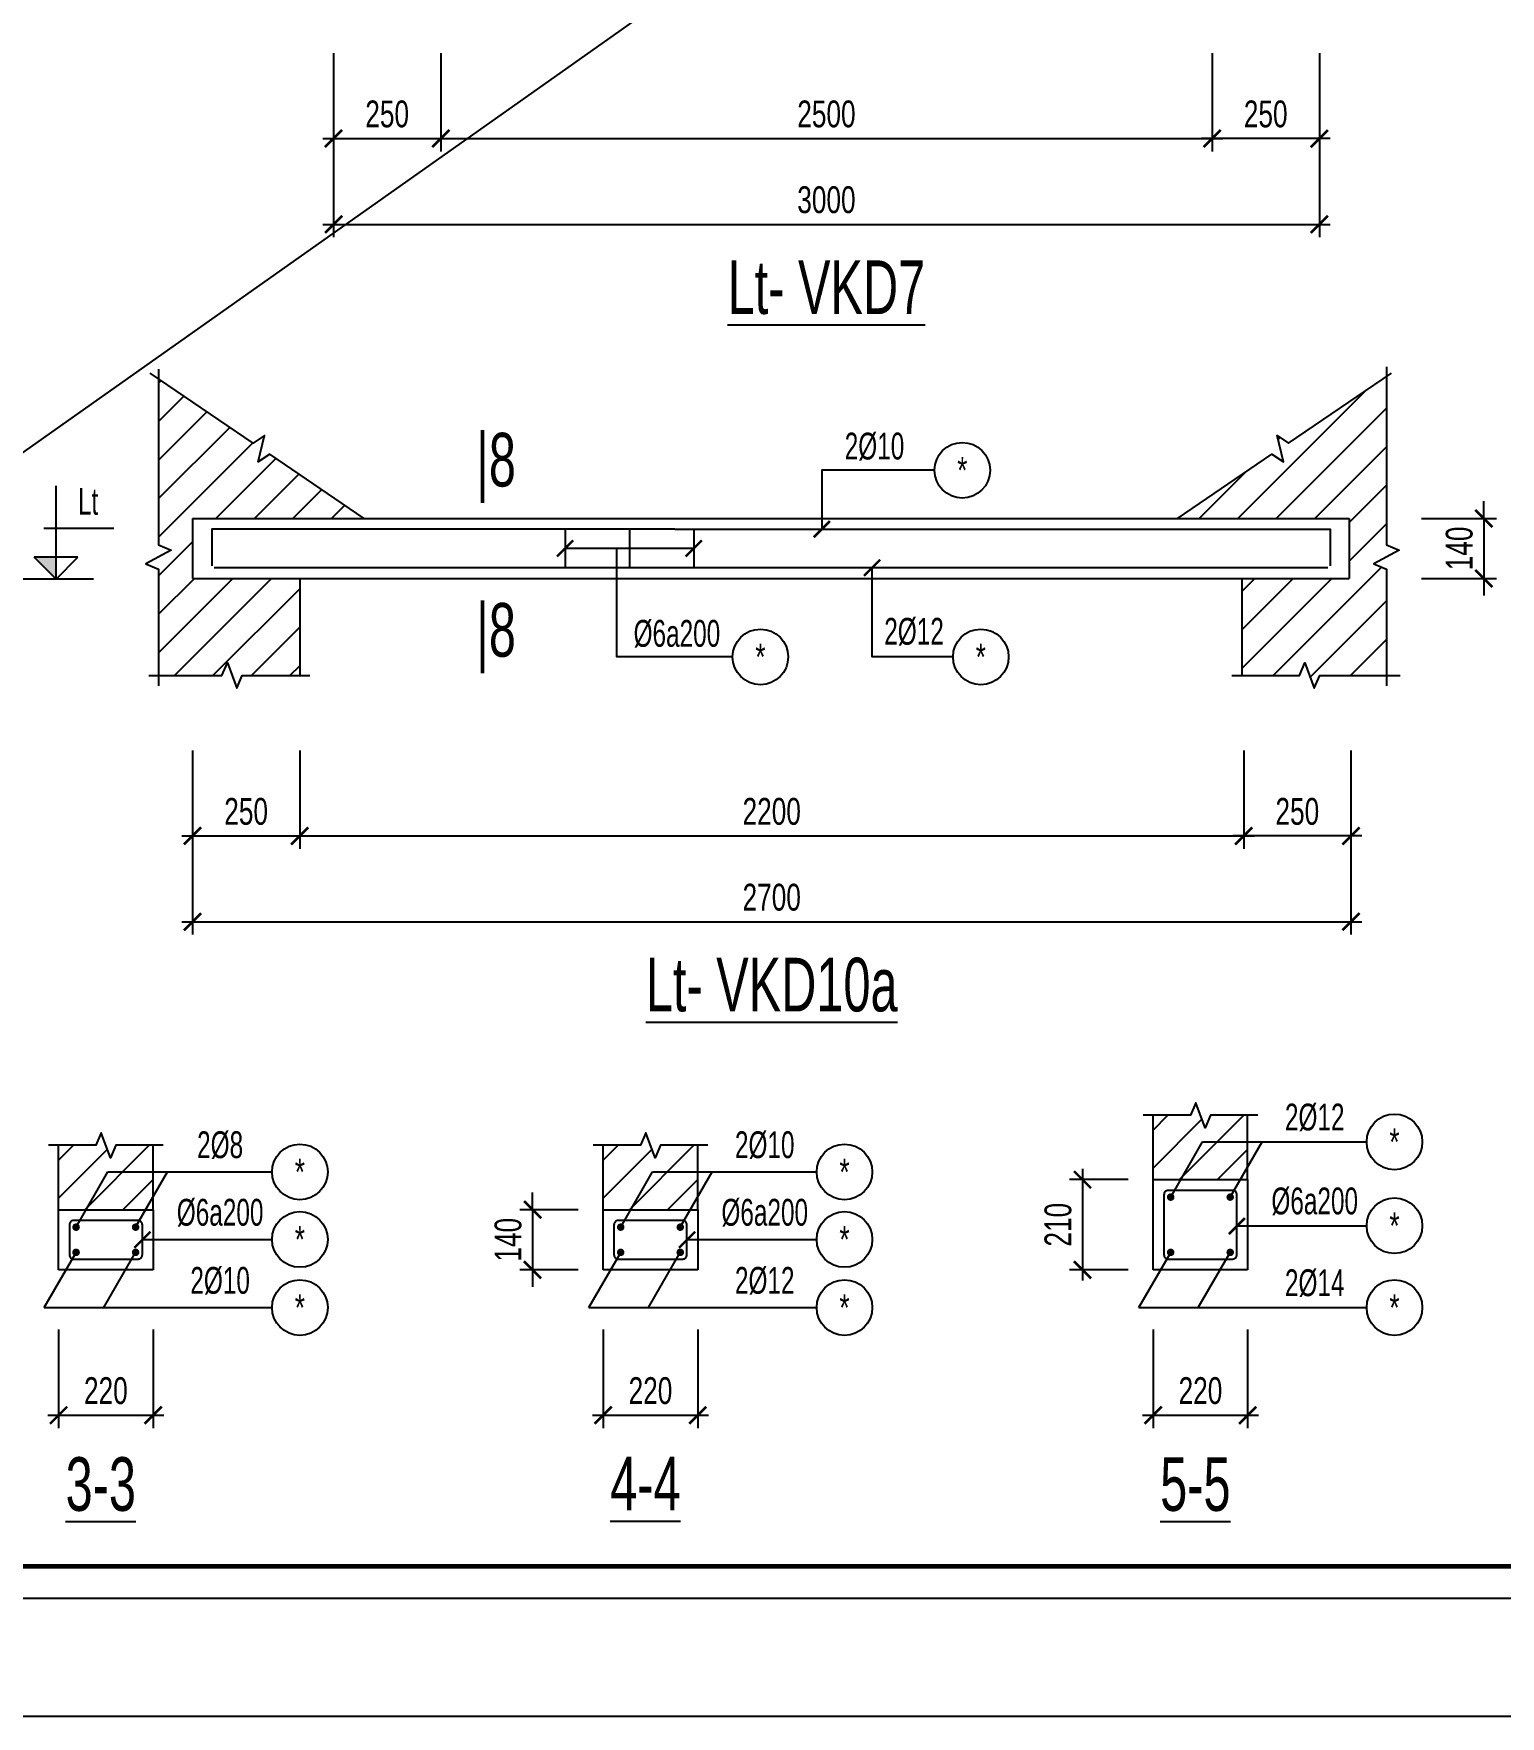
# Model space of a CAD drawing. Header units: millimetres. Extents: x 0 to 42050, y 0 to 14850.
# Drawn here: x 4194 to 7613, y 0 to 3921 of the extents above; entities that cross this region are included whole.
import ezdxf
from ezdxf.enums import TextEntityAlignment as Align

# ---------------------------------------------------------------- set-up
doc = ezdxf.new("R2010")
doc.units = ezdxf.units.MM
doc.header["$LTSCALE"] = 3
doc.header["$PDSIZE"] = -2
doc.layers.get('0').update_dxf_attribs({"color": 8, "lineweight": 5})
doc.layers.get('Defpoints').update_dxf_attribs({"color": 2})
for name, color, linetype in [('CDC-KHUNGTEN', 9, 'Continuous'), ('CDC.02.DIM', 1, 'Continuous'), ('CDC.03.BORDER', 3, 'Continuous'), ('CDC.05.STEEL', 4, 'Continuous'), ('CDC.06.TEXT', 2, 'Continuous'), ('CDC.10.HATCH', 9, 'Continuous'), ('CDC.11.NOTE', 8, 'Continuous'), ('CDC.14.STEELNUM', 9, 'Continuous')]:
    doc.layers.add(name, color=color, linetype=linetype)
doc.layers.add('KCS_Plotter', color=11, linetype='Continuous', plot=False)
doc.styles.add('arial', font='arial.ttf', dxfattribs={"width": 0.7})
doc.styles.add('KCS_SMTEXT', font='arial.ttf', dxfattribs={"width": 0.7})
doc.dimstyles.new('KCS_DIM25', dxfattribs={"dimscale": 25, "dimtxt": 2.5, "dimasz": 1.6, "dimexe": 1.2, "dimexo": 0, "dimgap": 1, "dimtad": 1, "dimdec": 0, "dimzin": 0, "dimdsep": 46, "dimtxsty": 'KCS_SMTEXT', "dimblk": 'ARCHTICK', "dimcen": 0, "dimdle": 1, "dimclrd": 256, "dimclre": 256, "dimclrt": 2, "dimadec": 0, "dimazin": 0, "dimtfac": 1, "dimtdec": 0, "dimtix": 1, "dimtmove": 2, "dimatfit": 3, "dimfxl": 1, "dimtolj": 1, "dimtzin": 0, "dimarcsym": 0})

# ---------------------------------------------------------------- blocks, each defined once
blk = doc.blocks.new('_ArchTick')
at = {"color": 0, "linetype": 'ByBlock', "const_width": 0.15}
blk.add_lwpolyline([(-0.5, -0.5), (0.5, 0.5)], dxfattribs=at)
blk = doc.blocks.new('*D210')
at = {"layer": 'CDC.02.DIM', "lineweight": -2, "transparency": 16777216}
for p, q in [((4893.2, 3875.8), (4893.2, 3646.7)), ((5143.2, 3875.8), (5143.2, 3646.7)), ((4868.2, 3676.7), (5168.2, 3676.7))]:
    blk.add_line(p, q, dxfattribs=at)
at = {"layer": 'Defpoints', "color": 0, "transparency": 16777216}
for p in [(4893.2, 3875.8), (5143.2, 3875.8), (5143.2, 3676.7)]:
    blk.add_point(p, dxfattribs=at)
at = {"layer": 'CDC.02.DIM', "lineweight": -2, "transparency": 16777216, "xscale": 40, "yscale": 40, "zscale": 40, "rotation": 180}
blk.add_blockref('_ArchTick', (4893.2, 3676.7), dxfattribs=at)
at = {"layer": 'CDC.02.DIM', "lineweight": -2, "transparency": 16777216, "xscale": 40, "yscale": 40, "zscale": 40}
blk.add_blockref('_ArchTick', (5143.2, 3676.7), dxfattribs=at)
at = {"layer": 'CDC.02.DIM', "color": 2, "transparency": 16777216, "insert": (5018.2, 3733.6), "char_height": 62.5, "attachment_point": 5, "style": 'KCS_SMTEXT'}
blk.add_mtext('\\A1;250', dxfattribs=at)
blk = doc.blocks.new('*D211')
at = {"layer": 'CDC.02.DIM', "lineweight": -2, "transparency": 16777216}
for p, q in [((6940.8, 3875.8), (6940.8, 3646.7)), ((7190.8, 3875.8), (7190.8, 3646.7)), ((7215.8, 3676.7), (6915.8, 3676.7))]:
    blk.add_line(p, q, dxfattribs=at)
at = {"layer": 'Defpoints', "color": 0, "transparency": 16777216}
for p in [(6940.8, 3875.8), (7190.8, 3875.8), (6940.8, 3676.7)]:
    blk.add_point(p, dxfattribs=at)
at = {"layer": 'CDC.02.DIM', "lineweight": -2, "transparency": 16777216, "xscale": 40, "yscale": 40, "zscale": 40, "rotation": 180}
blk.add_blockref('_ArchTick', (6940.8, 3676.7), dxfattribs=at)
at = {"layer": 'CDC.02.DIM', "lineweight": -2, "transparency": 16777216, "xscale": 40, "yscale": 40, "zscale": 40}
blk.add_blockref('_ArchTick', (7190.8, 3676.7), dxfattribs=at)
at = {"layer": 'CDC.02.DIM', "color": 2, "transparency": 16777216, "insert": (7065.8, 3733.6), "char_height": 62.5, "attachment_point": 5, "style": 'KCS_SMTEXT'}
blk.add_mtext('\\A1;250', dxfattribs=at)
blk = doc.blocks.new('*D213')
at = {"layer": 'CDC.02.DIM', "lineweight": -2, "transparency": 16777216}
for p, q in [((5143.2, 3875.8), (5143.2, 3646.7)), ((6940.8, 3875.8), (6940.8, 3646.7)), ((5118.2, 3676.7), (6965.8, 3676.7))]:
    blk.add_line(p, q, dxfattribs=at)
at = {"layer": 'Defpoints', "color": 0, "transparency": 16777216}
for p in [(5143.2, 3875.8), (6940.8, 3875.8), (6940.8, 3676.7)]:
    blk.add_point(p, dxfattribs=at)
at = {"layer": 'CDC.02.DIM', "lineweight": -2, "transparency": 16777216, "xscale": 40, "yscale": 40, "zscale": 40, "rotation": 180}
blk.add_blockref('_ArchTick', (5143.2, 3676.7), dxfattribs=at)
at = {"layer": 'CDC.02.DIM', "lineweight": -2, "transparency": 16777216, "xscale": 40, "yscale": 40, "zscale": 40}
blk.add_blockref('_ArchTick', (6940.8, 3676.7), dxfattribs=at)
at = {"layer": 'CDC.02.DIM', "color": 2, "transparency": 16777216, "insert": (6042, 3733.6), "char_height": 62.5, "attachment_point": 5, "style": 'KCS_SMTEXT'}
blk.add_mtext('\\A1;2500', dxfattribs=at)
blk = doc.blocks.new('*D214')
at = {"layer": 'CDC.02.DIM', "lineweight": -2, "transparency": 16777216}
for p, q in [((4893.2, 3875.8), (4893.2, 3446.7)), ((7190.8, 3875.8), (7190.8, 3446.7)), ((4868.2, 3476.7), (7215.8, 3476.7))]:
    blk.add_line(p, q, dxfattribs=at)
at = {"layer": 'Defpoints', "color": 0, "transparency": 16777216}
for p in [(4893.2, 3875.8), (7190.8, 3875.8), (7190.8, 3476.7)]:
    blk.add_point(p, dxfattribs=at)
at = {"layer": 'CDC.02.DIM', "lineweight": -2, "transparency": 16777216, "xscale": 40, "yscale": 40, "zscale": 40, "rotation": 180}
blk.add_blockref('_ArchTick', (4893.2, 3476.7), dxfattribs=at)
at = {"layer": 'CDC.02.DIM', "lineweight": -2, "transparency": 16777216, "xscale": 40, "yscale": 40, "zscale": 40}
blk.add_blockref('_ArchTick', (7190.8, 3476.7), dxfattribs=at)
at = {"layer": 'CDC.02.DIM', "color": 2, "transparency": 16777216, "insert": (6042, 3533.7), "char_height": 62.5, "attachment_point": 5, "style": 'KCS_SMTEXT'}
blk.add_mtext('\\A1;3000', dxfattribs=at)
blk = doc.blocks.new('*D263')
at = {"layer": 'CDC.02.DIM', "lineweight": -2, "transparency": 16777216}
for p, q in [((4564.5, 2250.6), (4564.5, 2021.5)), ((4814.5, 2250.6), (4814.5, 2021.5)), ((4539.5, 2051.5), (4839.5, 2051.5))]:
    blk.add_line(p, q, dxfattribs=at)
at = {"layer": 'Defpoints', "color": 0, "transparency": 16777216}
for p in [(4564.5, 2250.6), (4814.5, 2250.6), (4814.5, 2051.5)]:
    blk.add_point(p, dxfattribs=at)
at = {"layer": 'CDC.02.DIM', "lineweight": -2, "transparency": 16777216, "xscale": 40, "yscale": 40, "zscale": 40, "rotation": 180}
blk.add_blockref('_ArchTick', (4564.5, 2051.5), dxfattribs=at)
at = {"layer": 'CDC.02.DIM', "lineweight": -2, "transparency": 16777216, "xscale": 40, "yscale": 40, "zscale": 40}
blk.add_blockref('_ArchTick', (4814.5, 2051.5), dxfattribs=at)
at = {"layer": 'CDC.02.DIM', "color": 2, "transparency": 16777216, "insert": (4689.5, 2108.4), "char_height": 62.5, "attachment_point": 5, "style": 'KCS_SMTEXT'}
blk.add_mtext('\\A1;250', dxfattribs=at)
blk = doc.blocks.new('*D264')
at = {"layer": 'CDC.02.DIM', "lineweight": -2, "transparency": 16777216}
for p, q in [((7014.5, 2250.6), (7014.5, 2021.5)), ((7264.5, 2250.6), (7264.5, 2021.5)), ((7289.5, 2051.5), (6989.5, 2051.5))]:
    blk.add_line(p, q, dxfattribs=at)
at = {"layer": 'Defpoints', "color": 0, "transparency": 16777216}
for p in [(7014.5, 2250.6), (7264.5, 2250.6), (7014.5, 2051.5)]:
    blk.add_point(p, dxfattribs=at)
at = {"layer": 'CDC.02.DIM', "lineweight": -2, "transparency": 16777216, "xscale": 40, "yscale": 40, "zscale": 40, "rotation": 180}
blk.add_blockref('_ArchTick', (7014.5, 2051.5), dxfattribs=at)
at = {"layer": 'CDC.02.DIM', "lineweight": -2, "transparency": 16777216, "xscale": 40, "yscale": 40, "zscale": 40}
blk.add_blockref('_ArchTick', (7264.5, 2051.5), dxfattribs=at)
at = {"layer": 'CDC.02.DIM', "color": 2, "transparency": 16777216, "insert": (7139.5, 2108.4), "char_height": 62.5, "attachment_point": 5, "style": 'KCS_SMTEXT'}
blk.add_mtext('\\A1;250', dxfattribs=at)
blk = doc.blocks.new('*D265')
at = {"layer": 'CDC.02.DIM', "lineweight": -2, "transparency": 16777216}
for p, q in [((7574, 2791.5), (7574, 2831.5)), ((7428.5, 2791.5), (7604, 2791.5)), ((7574, 2791.5), (7574, 2651.5)), ((7428.5, 2651.5), (7604, 2651.5)), ((7574, 2651.5), (7574, 2611.5))]:
    blk.add_line(p, q, dxfattribs=at)
at = {"layer": 'Defpoints', "color": 0, "transparency": 16777216}
for p in [(7428.5, 2791.5), (7428.5, 2651.5), (7574, 2651.5)]:
    blk.add_point(p, dxfattribs=at)
at = {"layer": 'CDC.02.DIM', "lineweight": -2, "transparency": 16777216, "xscale": 40, "yscale": 40, "zscale": 40}
for p, rotation in [((7574, 2791.5), 270), ((7574, 2651.5), 90)]:
    blk.add_blockref('_ArchTick', p, dxfattribs=dict(at, rotation=rotation))
at = {"layer": 'CDC.02.DIM', "color": 2, "transparency": 16777216, "insert": (7517.1, 2721.5), "char_height": 62.5, "attachment_point": 5, "rotation": 90, "style": 'KCS_SMTEXT'}
blk.add_mtext('\\A1;140', dxfattribs=at)
blk = doc.blocks.new('*D266')
at = {"layer": 'CDC.02.DIM', "lineweight": -2, "ltscale": 10, "transparency": 16777216}
for p, q in [((4814.5, 2250.6), (4814.5, 2021.5)), ((7014.5, 2250.6), (7014.5, 2021.5)), ((4789.5, 2051.5), (7039.5, 2051.5))]:
    blk.add_line(p, q, dxfattribs=at)
at = {"layer": 'Defpoints', "color": 0, "ltscale": 10, "transparency": 16777216}
for p in [(4814.5, 2250.6), (7014.5, 2250.6), (7014.5, 2051.5)]:
    blk.add_point(p, dxfattribs=at)
at = {"layer": 'CDC.02.DIM', "lineweight": -2, "ltscale": 10, "transparency": 16777216, "xscale": 40, "yscale": 40, "zscale": 40, "rotation": 180}
blk.add_blockref('_ArchTick', (4814.5, 2051.5), dxfattribs=at)
at = {"layer": 'CDC.02.DIM', "lineweight": -2, "ltscale": 10, "transparency": 16777216, "xscale": 40, "yscale": 40, "zscale": 40}
blk.add_blockref('_ArchTick', (7014.5, 2051.5), dxfattribs=at)
at = {"layer": 'CDC.02.DIM', "color": 2, "ltscale": 10, "transparency": 16777216, "insert": (5914.5, 2108.4), "char_height": 62.5, "attachment_point": 5, "style": 'KCS_SMTEXT'}
blk.add_mtext('\\A1;2200', dxfattribs=at)
blk = doc.blocks.new('*D267')
at = {"layer": 'CDC.02.DIM', "lineweight": -2, "ltscale": 10, "transparency": 16777216}
for p, q in [((4564.5, 2250.6), (4564.5, 1821.5)), ((7264.5, 2250.6), (7264.5, 1821.5)), ((4539.5, 1851.5), (7289.5, 1851.5))]:
    blk.add_line(p, q, dxfattribs=at)
at = {"layer": 'Defpoints', "color": 0, "ltscale": 10, "transparency": 16777216}
for p in [(4564.5, 2250.6), (7264.5, 2250.6), (7264.5, 1851.5)]:
    blk.add_point(p, dxfattribs=at)
at = {"layer": 'CDC.02.DIM', "lineweight": -2, "ltscale": 10, "transparency": 16777216, "xscale": 40, "yscale": 40, "zscale": 40, "rotation": 180}
blk.add_blockref('_ArchTick', (4564.5, 1851.5), dxfattribs=at)
at = {"layer": 'CDC.02.DIM', "lineweight": -2, "ltscale": 10, "transparency": 16777216, "xscale": 40, "yscale": 40, "zscale": 40}
blk.add_blockref('_ArchTick', (7264.5, 1851.5), dxfattribs=at)
at = {"layer": 'CDC.02.DIM', "color": 2, "ltscale": 10, "transparency": 16777216, "insert": (5914.5, 1908.4), "char_height": 62.5, "attachment_point": 5, "style": 'KCS_SMTEXT'}
blk.add_mtext('\\A1;2700', dxfattribs=at)
blk = doc.blocks.new('*D289')
at = {"layer": 'CDC.02.DIM', "lineweight": -2, "transparency": 16777216}
for p, q in [((4252.5, 901.7), (4252.5, 671.7)), ((4472.7, 901.7), (4472.7, 671.7)), ((4227.5, 701.7), (4497.7, 701.7))]:
    blk.add_line(p, q, dxfattribs=at)
at = {"layer": 'Defpoints', "color": 0, "transparency": 16777216}
for p in [(4252.5, 901.7), (4472.7, 901.7), (4472.7, 701.7)]:
    blk.add_point(p, dxfattribs=at)
at = {"layer": 'CDC.02.DIM', "lineweight": -2, "transparency": 16777216, "xscale": 40, "yscale": 40, "zscale": 40, "rotation": 180}
blk.add_blockref('_ArchTick', (4252.5, 701.7), dxfattribs=at)
at = {"layer": 'CDC.02.DIM', "lineweight": -2, "transparency": 16777216, "xscale": 40, "yscale": 40, "zscale": 40}
blk.add_blockref('_ArchTick', (4472.7, 701.7), dxfattribs=at)
at = {"layer": 'CDC.02.DIM', "color": 2, "transparency": 16777216, "insert": (4362.6, 810.7), "char_height": 62.5, "attachment_point": 5, "style": 'KCS_SMTEXT'}
blk.add_mtext('\\A1;\\P220', dxfattribs=at)
blk = doc.blocks.new('*D291')
at = {"layer": 'CDC.02.DIM', "lineweight": -2, "transparency": 16777216}
for p, q in [((5521.8, 901.7), (5521.8, 671.7)), ((5742, 901.7), (5742, 671.7)), ((5496.8, 701.7), (5767, 701.7))]:
    blk.add_line(p, q, dxfattribs=at)
at = {"layer": 'Defpoints', "color": 0, "transparency": 16777216}
for p in [(5521.8, 901.7), (5742, 901.7), (5742, 701.7)]:
    blk.add_point(p, dxfattribs=at)
at = {"layer": 'CDC.02.DIM', "lineweight": -2, "transparency": 16777216, "xscale": 40, "yscale": 40, "zscale": 40, "rotation": 180}
blk.add_blockref('_ArchTick', (5521.8, 701.7), dxfattribs=at)
at = {"layer": 'CDC.02.DIM', "lineweight": -2, "transparency": 16777216, "xscale": 40, "yscale": 40, "zscale": 40}
blk.add_blockref('_ArchTick', (5742, 701.7), dxfattribs=at)
at = {"layer": 'CDC.02.DIM', "color": 2, "transparency": 16777216, "insert": (5631.9, 810.7), "char_height": 62.5, "attachment_point": 5, "style": 'KCS_SMTEXT'}
blk.add_mtext('\\A1;\\P220', dxfattribs=at)
blk = doc.blocks.new('*D292')
at = {"layer": 'CDC.02.DIM', "lineweight": -2, "transparency": 16777216}
for p, q in [((5357.1, 1180.6), (5357.1, 1220.6)), ((5463.3, 1180.6), (5327.1, 1180.6)), ((5357.1, 1180.6), (5357.1, 1040.6)), ((5463.3, 1040.6), (5327.1, 1040.6)), ((5357.1, 1040.6), (5357.1, 1000.6))]:
    blk.add_line(p, q, dxfattribs=at)
at = {"layer": 'Defpoints', "color": 0, "transparency": 16777216}
for p in [(5463.3, 1180.6), (5357.1, 1040.6), (5463.3, 1040.6)]:
    blk.add_point(p, dxfattribs=at)
at = {"layer": 'CDC.02.DIM', "lineweight": -2, "transparency": 16777216, "xscale": 40, "yscale": 40, "zscale": 40}
for p, rotation in [((5357.1, 1180.6), 270), ((5357.1, 1040.6), 90)]:
    blk.add_blockref('_ArchTick', p, dxfattribs=dict(at, rotation=rotation))
at = {"layer": 'CDC.02.DIM', "color": 2, "transparency": 16777216, "insert": (5300.2, 1110.6), "char_height": 62.5, "attachment_point": 5, "rotation": 90, "style": 'KCS_SMTEXT'}
blk.add_mtext('\\A1;140', dxfattribs=at)
blk = doc.blocks.new('*D293')
at = {"layer": 'CDC.02.DIM', "lineweight": -2, "transparency": 16777216}
for p, q in [((6803.6, 901.7), (6803.6, 671.7)), ((7023.7, 901.7), (7023.7, 671.7)), ((6778.6, 701.7), (7048.7, 701.7))]:
    blk.add_line(p, q, dxfattribs=at)
at = {"layer": 'Defpoints', "color": 0, "transparency": 16777216}
for p in [(6803.6, 901.7), (7023.7, 901.7), (7023.7, 701.7)]:
    blk.add_point(p, dxfattribs=at)
at = {"layer": 'CDC.02.DIM', "lineweight": -2, "transparency": 16777216, "xscale": 40, "yscale": 40, "zscale": 40, "rotation": 180}
blk.add_blockref('_ArchTick', (6803.6, 701.7), dxfattribs=at)
at = {"layer": 'CDC.02.DIM', "lineweight": -2, "transparency": 16777216, "xscale": 40, "yscale": 40, "zscale": 40}
blk.add_blockref('_ArchTick', (7023.7, 701.7), dxfattribs=at)
at = {"layer": 'CDC.02.DIM', "color": 2, "transparency": 16777216, "insert": (6913.7, 810.7), "char_height": 62.5, "attachment_point": 5, "style": 'KCS_SMTEXT'}
blk.add_mtext('\\A1;\\P220', dxfattribs=at)
blk = doc.blocks.new('*D294')
at = {"layer": 'CDC.02.DIM', "lineweight": -2, "transparency": 16777216}
for p, q in [((6638.8, 1275.6), (6638.8, 1015.6)), ((6745.1, 1250.6), (6608.8, 1250.6)), ((6745.1, 1040.6), (6608.8, 1040.6))]:
    blk.add_line(p, q, dxfattribs=at)
at = {"layer": 'Defpoints', "color": 0, "transparency": 16777216}
for p in [(6745.1, 1250.6), (6638.8, 1040.6), (6745.1, 1040.6)]:
    blk.add_point(p, dxfattribs=at)
at = {"layer": 'CDC.02.DIM', "lineweight": -2, "transparency": 16777216, "xscale": 40, "yscale": 40, "zscale": 40}
for p, rotation in [((6638.8, 1250.6), 90), ((6638.8, 1040.6), 270)]:
    blk.add_blockref('_ArchTick', p, dxfattribs=dict(at, rotation=rotation))
at = {"layer": 'CDC.02.DIM', "color": 2, "transparency": 16777216, "insert": (6581.9, 1145.6), "char_height": 62.5, "attachment_point": 5, "rotation": 90, "style": 'KCS_SMTEXT'}
blk.add_mtext('\\A1;210', dxfattribs=at)
blk = doc.blocks.new('Khung tên chuẩn')
at = {"layer": 'CDC-KHUNGTEN', "color": 8}
blk.add_lwpolyline([(75096, 1100), (83000, 1100), (83000, 58300), (3000, 58300), (3000, 1100), (75096, 1100)], dxfattribs=at)
at = {"layer": 'CDC-KHUNGTEN', "color": 255, "lineweight": 60}
blk.add_lwpolyline([(74900, 1400), (74900, 58000), (3300, 58000), (3300, 1400), (74900, 1400)], close=True, dxfattribs=at)
at = {"layer": 'Defpoints', "color": 1, "ltscale": 0.2}
blk.add_lwpolyline([(0, 0), (0, 59400), (84100, 59400), (84100, 0), (0, 0)], close=True, dxfattribs=at)

msp = doc.modelspace()

# ---------------------------------------------------------------- hatches: boundary and pattern name
at = {"layer": 'CDC.10.HATCH'}
h = msp.add_hatch(dxfattribs=at)
h.set_pattern_fill('ANSI31', color=256, scale=20, style=0)
h.set_pattern_definition([(45, (-59419.35, -1348.655), (-44.90128, 44.90128), [])])
h.paths.add_polyline_path([(4744.4, 2940.8), (4717.4, 2923.6), (4732.6, 2984.3), (4705.6, 2967.1), (4485.5, 3116.4), (4485.5, 2730.1), (4515.1, 2717.3), (4455.9, 2685.7), (4485.5, 2672.9), (4485.5, 2425.2), (4633.2, 2425.2), (4646.1, 2454.8), (4667.6, 2395.6), (4680.5, 2425.2), (4814.5, 2425.2), (4814.5, 2651.5), (4564.5, 2651.5), (4564.5, 2791.5), (4964.5, 2791.5)])
h = msp.add_hatch(dxfattribs=at)
h.set_pattern_fill('ANSI31', color=256, scale=20, style=0)
h.set_pattern_definition([(45, (-58923.61, -1348.655), (-44.90128, 44.90128), [])])
h.paths.add_polyline_path([(7347.2, 3121.7), (7119.2, 2967.1), (7092.1, 2984.3), (7107.4, 2923.6), (7080.4, 2940.8), (6860.3, 2791.5), (7260.3, 2791.5), (7260.3, 2651.5), (7010.3, 2651.5), (7010.3, 2425.2), (7144.5, 2425.2), (7157.3, 2454.8), (7178.9, 2395.6), (7191.7, 2425.2), (7347.2, 2425.2), (7347.2, 2672.9), (7317.6, 2685.7), (7376.8, 2717.3), (7347.2, 2730.1)])
h = msp.add_hatch(dxfattribs=at)
h.set_pattern_fill('ANSI31', color=256, scale=500, style=0)
h.set_pattern_definition([(45, (-176099.22, 115094.627), (-44.194174, 44.194174), [])])
h.paths.add_polyline_path([(6918.6, 1338.6), (7023.7, 1338.6), (7023.7, 1400.6), (6937.1, 1400.6), (6924.3, 1371.2), (6903, 1429.9), (6890.2, 1400.6), (6803.6, 1400.6), (6803.6, 1250.6), (6867.7, 1250.6)])
h.paths.add_polyline_path([(7023.7, 1338.6), (6918.6, 1338.6), (6867.7, 1250.6), (7006.5, 1250.6), (7023.7, 1280.4)], flags=17)
h.paths.add_polyline_path([(7023.7, 1280.4), (7006.5, 1250.6), (7023.7, 1250.6)])
h = msp.add_hatch(dxfattribs=at)
h.set_pattern_fill('ANSI31', color=256, scale=500, style=0)
h.set_pattern_definition([(45, (-178650.283, 115024.627), (-44.194174, 44.194174), [])])
h.paths.add_polyline_path([(4367.5, 1268.6), (4472.7, 1268.6), (4472.7, 1330.6), (4386, 1330.6), (4373.3, 1301.2), (4351.9, 1359.9), (4339.2, 1330.6), (4252.5, 1330.6), (4252.5, 1180.6), (4316.7, 1180.6)])
h.paths.add_polyline_path([(4472.7, 1268.6), (4367.5, 1268.6), (4316.7, 1180.6), (4455.4, 1180.6), (4472.7, 1210.4)], flags=17)
h.paths.add_polyline_path([(4472.7, 1210.4), (4455.4, 1180.6), (4472.7, 1180.6)])
h = msp.add_hatch(dxfattribs=at)
h.set_pattern_fill('ANSI31', color=256, scale=500, style=0)
h.set_pattern_definition([(45, (-177380.974, 115024.627), (-44.194174, 44.194174), [])])
h.paths.add_polyline_path([(5636.8, 1268.6), (5742, 1268.6), (5742, 1330.6), (5655.3, 1330.6), (5642.6, 1301.2), (5621.2, 1359.9), (5608.5, 1330.6), (5521.8, 1330.6), (5521.8, 1180.6), (5586, 1180.6)])
h.paths.add_polyline_path([(5742, 1268.6), (5636.8, 1268.6), (5586, 1180.6), (5724.7, 1180.6), (5742, 1210.4)], flags=17)
h.paths.add_polyline_path([(5742, 1210.4), (5724.7, 1180.6), (5742, 1180.6)])

# ---------------------------------------------------------------- linework, layer by layer
at = {"layer": 'CDC.02.DIM'}
for p, q in [((4246.6, 2650.1), (4246.6, 2867.2)), ((4381, 2767.8), (4217.9, 2767.8)), ((4246.6, 2650.1), (4195.8, 2700.8)), ((4297.3, 2700.8), (4195.8, 2700.8)), ((4246.6, 2650.1), (4297.3, 2700.8)), ((4333.9, 2650.1), (4159.3, 2650.1))]:
    msp.add_line(p, q, dxfattribs=at)
msp.add_solid([(4195.8, 2700.8), (4246.6, 2650.1), (4246.6, 2700.8)], dxfattribs=at)
at = {"layer": 'CDC.03.BORDER'}
for p, q in [((4564.5, 2791.5), (7260.3, 2791.5)), ((4564.5, 2791.5), (4564.5, 2651.5)), ((7260.3, 2791.5), (7260.3, 2651.5)), ((4564.5, 2651.5), (7260.3, 2651.5)), ((4814.5, 2651.5), (4814.5, 2425.2)), ((7010.3, 2651.5), (7010.3, 2425.2)), ((6803.6, 1040.6), (6803.6, 1250.6)), ((6803.6, 1250.6), (7023.7, 1250.6)), ((7023.7, 1250.6), (7023.7, 1040.6)), ((4252.5, 1040.6), (4252.5, 1180.6)), ((4252.5, 1180.6), (4472.7, 1180.6)), ((4472.7, 1180.6), (4472.7, 1040.6)), ((5521.8, 1040.6), (5521.8, 1180.6)), ((5521.8, 1180.6), (5742, 1180.6)), ((5742, 1180.6), (5742, 1040.6)), ((4472.7, 1040.6), (4252.5, 1040.6)), ((5742, 1040.6), (5521.8, 1040.6)), ((7023.7, 1040.6), (6803.6, 1040.6))]:
    msp.add_line(p, q, dxfattribs=at)
at = {"layer": 'CDC.05.STEEL'}
for p, q in [((5432.9, 2766.5), (5432.9, 2676.5)), ((5582.9, 2766.5), (5582.9, 2676.5)), ((5732.9, 2766.5), (5732.9, 2676.5)), ((7210.4, 2676.5), (4614.7, 2676.5))]:
    msp.add_line(p, q, dxfattribs=at)
for points in [[(5688.3, 2766.5), (4609.5, 2766.5), (4609.5, 2680.8)], [(5688.3, 2766.5), (7215.9, 2766.5), (7215.9, 2680.8)]]:
    msp.add_lwpolyline(points, dxfattribs=at)
for points in [[(6828.6, 1075.6, 0.414214), (6838.6, 1065.6), (6988.7, 1065.6, 0.414214), (6998.7, 1075.6), (6998.7, 1215.6, 0.414214), (6988.7, 1225.6), (6838.6, 1225.6, 0.414214), (6828.6, 1215.6)], [(4277.5, 1075.6, 0.414214), (4287.5, 1065.6), (4437.7, 1065.6, 0.414214), (4447.7, 1075.6), (4447.7, 1145.6, 0.414214), (4437.7, 1155.6), (4287.5, 1155.6, 0.414214), (4277.5, 1145.6)], [(5546.8, 1075.6, 0.414214), (5556.8, 1065.6), (5707, 1065.6, 0.414214), (5717, 1075.6), (5717, 1145.6, 0.414214), (5707, 1155.6), (5556.8, 1155.6, 0.414214), (5546.8, 1145.6)]]:
    msp.add_lwpolyline(points, format="xyb", close=True, dxfattribs=at)
at = {"layer": 'CDC.05.STEEL', "const_width": 8.75}
for points in [[(6839.9, 1209.9, -1), (6848.7, 1209.9, -1)], [(6987.4, 1209.9, 1), (6978.7, 1209.9, 1)], [(4288.8, 1139.9, -1), (4297.6, 1139.9, -1)], [(4436.3, 1139.9, 1), (4427.6, 1139.9, 1)], [(5558.2, 1139.9, -1), (5566.9, 1139.9, -1)], [(5705.7, 1139.9, 1), (5696.9, 1139.9, 1)], [(4288.8, 1081.2, 1), (4297.6, 1081.2, 1)], [(4436.3, 1081.2, -1), (4427.6, 1081.2, -1)], [(5558.2, 1081.2, 1), (5566.9, 1081.2, 1)], [(5705.7, 1081.2, -1), (5696.9, 1081.2, -1)], [(6839.9, 1081.2, 1), (6848.7, 1081.2, 1)], [(6987.4, 1081.2, -1), (6978.7, 1081.2, -1)]]:
    msp.add_lwpolyline(points, format="xyb", close=True, dxfattribs=at)
at = {"layer": 'CDC.11.NOTE'}
for p, q in [((5732.9, 2721.5), (5432.9, 2721.5)), ((6803.6, 1250.6), (6803.6, 1400.6)), ((7023.7, 1250.6), (7023.7, 1400.6)), ((6844.3, 1209.9), (6918.6, 1338.6)), ((6918.6, 1338.6), (7301.1, 1338.6)), ((6983, 1209.9), (7057.3, 1338.6)), ((4252.5, 1180.6), (4252.5, 1330.6)), ((4472.7, 1180.6), (4472.7, 1330.6)), ((5521.8, 1180.6), (5521.8, 1330.6)), ((5742, 1180.6), (5742, 1330.6)), ((4293.2, 1139.9), (4367.5, 1268.6)), ((4367.5, 1268.6), (4750, 1268.6)), ((4432, 1139.9), (4506.3, 1268.6)), ((5562.5, 1139.9), (5636.8, 1268.6)), ((5636.8, 1268.6), (6019.3, 1268.6)), ((5701.3, 1139.9), (5775.6, 1268.6)), ((6998.7, 1143.2), (7301.1, 1143.2)), ((4447.7, 1111.3), (4750, 1111.3)), ((5717, 1111.3), (6019.3, 1111.3)), ((4218.9, 952.5), (4293.2, 1081.2)), ((4357.7, 952.5), (4432, 1081.2)), ((5488.2, 952.5), (5562.5, 1081.2)), ((5627, 952.5), (5701.3, 1081.2)), ((6770, 952.5), (6844.3, 1081.2)), ((6908.7, 952.5), (6983, 1081.2)), ((4218.9, 952.5), (4750, 952.5)), ((5488.2, 952.5), (6019.3, 952.5)), ((6770, 952.5), (7301.1, 952.5))]:
    msp.add_line(p, q, dxfattribs=at)
for points in [[(4485.5, 3139.4), (4485.5, 2730.1), (4515.1, 2717.3), (4455.9, 2685.7), (4485.5, 2672.9), (4485.5, 2401.6)], [(7347.2, 3144.7), (7347.2, 2730.1), (7376.8, 2717.3), (7317.6, 2685.7), (7347.2, 2672.9), (7347.2, 2401.6)], [(4964.5, 2791.5), (4744.4, 2940.8), (4717.4, 2923.6), (4732.6, 2984.3), (4705.6, 2967.1), (4466.1, 3129.6)], [(6860.3, 2791.5), (7080.4, 2940.8), (7107.4, 2923.6), (7092.1, 2984.3), (7119.2, 2967.1), (7358.7, 3129.6)], [(6293.9, 2903.7), (6031.3, 2903.7), (6031.3, 2766.5)], [(5823.3, 2468.7), (5553.2, 2468.7), (5553.2, 2721.5)], [(6337, 2468.7), (6148.2, 2468.7), (6148.2, 2676.5)], [(4462.8, 2425.2), (4633.2, 2425.2), (4646.1, 2454.8), (4667.6, 2395.6), (4680.5, 2425.2), (4838.1, 2425.2)], [(6986.6, 2425.2), (7144.5, 2425.2), (7157.3, 2454.8), (7178.9, 2395.6), (7191.7, 2425.2), (7379.2, 2425.2)], [(7047.2, 1400.6), (6937.1, 1400.6), (6924.3, 1371.2), (6903, 1429.9), (6890.2, 1400.6), (6780.1, 1400.6)], [(4496.1, 1330.6), (4386, 1330.6), (4373.3, 1301.2), (4351.9, 1359.9), (4339.2, 1330.6), (4229.1, 1330.6)], [(5765.4, 1330.6), (5655.3, 1330.6), (5642.6, 1301.2), (5621.2, 1359.9), (5608.5, 1330.6), (5498.4, 1330.6)]]:
    msp.add_lwpolyline(points, dxfattribs=at)
at = {"layer": 'CDC.14.STEELNUM'}
for centre in [(6358.7, 2903.7, 0), (5888.1, 2468.7, 0), (6401.8, 2468.7, 0), (7365.9, 1338.6, 0), (4814.8, 1268.6, 0), (6084.1, 1268.6, 0), (7365.9, 1143.2, 0), (4814.8, 1111.3, 0), (6084.1, 1111.3, 0), (4814.8, 952.5, 0), (6084.1, 952.5, 0), (7365.9, 952.5, 0)]:
    msp.add_circle(centre, 64.8, dxfattribs=at)
at = {"layer": 'KCS_Plotter', "linetype": 'ByBlock', "ltscale": 10}
msp.add_line((0, 0), (21025, 14850), dxfattribs=at)

# ---------------------------------------------------------------- block references
at = {"xscale": 0.2500000001291493, "yscale": 0.2500000001291493, "zscale": 0.2500000001291493}
msp.add_blockref('Khung tên chuẩn', (0, 0), dxfattribs=at)
at = {"layer": 'CDC.11.NOTE', "xscale": 37.5, "yscale": 37.5, "zscale": 37.5}
for p in [(6031.3, 2766.5), (5432.9, 2721.5), (5732.9, 2721.5), (6148.2, 2676.5), (6998.7, 1142.5), (4447.7, 1110.6), (5717, 1110.6)]:
    msp.add_blockref('_ArchTick', p, dxfattribs=at)

# ---------------------------------------------------------------- texts
at = {"layer": 'CDC.02.DIM', "style": 'arial', "width": 0.65}
msp.add_text('Lt', height=62.5, dxfattribs=at).set_placement((4321.2, 2830.8), align=Align.MIDDLE)
at = {"layer": 'CDC.06.TEXT', "style": 'arial', "width": 0.65}
for s, height, p in [('%%ULt- VKD7', 125, (6042, 3329.5)), ('|8', 125, (5272, 2912.4)), ('2%%C10', 62.5, (6154, 2960.1)), ('|8', 125, (5272, 2515.8)), ('%%C6a200', 62.5, (5693.5, 2523.7)), ('2%%C12', 62.5, (6246.2, 2528.5)), ('%%ULt- VKD10a', 125, (5914.5, 1705.2)), ('2%%C12', 62.5, (7180, 1396.6)), ('2%%C8', 62.5, (4628.9, 1332.1)), ('2%%C10', 62.5, (5898.2, 1332.1)), ('%%C6a200', 62.5, (7180, 1201.1)), ('%%C6a200', 62.5, (4628.9, 1174.7)), ('%%C6a200', 62.5, (5898.2, 1174.7)), ('2%%C10', 62.5, (4628.9, 1016)), ('2%%C12', 62.5, (5898.2, 1016)), ('2%%C14', 62.5, (7180, 1010.5)), ('%%U3-3', 125, (4350.8, 541.4)), ('%%U4-4', 125, (5620.1, 542.3)), ('%%U5-5', 125, (6901.8, 540.4))]:
    msp.add_text(s, height=height, dxfattribs=at).set_placement(p, align=Align.MIDDLE)
at = {"layer": 'CDC.14.STEELNUM', "style": 'arial', "width": 0.7}
for p in [(6358.7, 2903.7, 0), (5888.1, 2468.7, 0), (6401.8, 2468.7, 0), (7365.9, 1338.6, 0), (4814.8, 1268.6, 0), (6084.1, 1268.6, 0), (4814.8, 1111.3, 0), (6084.1, 1111.3, 0), (7365.9, 1143.2, 0), (4814.8, 952.5, 0), (6084.1, 952.5, 0), (7365.9, 952.5, 0)]:
    msp.add_text('*', height=62.5, dxfattribs=at).set_placement(p, align=Align.MIDDLE_CENTER)

# ---------------------------------------------------------------- dimensions: what is measured, and where the dimension line sits
at = {"layer": 'CDC.02.DIM'}
for base, p1, p2, angle, picture, middle in [((5143.2, 3676.7), (4893.2, 3875.8), (5143.2, 3875.8), 180, '*D210', (5018.2, 3733.6)), ((7574, 2651.5), (7428.5, 2791.5), (7428.5, 2651.5), 90, '*D265', (7517.1, 2721.5)), ((4814.5, 2051.5), (4564.5, 2250.6), (4814.5, 2250.6), 180, '*D263', (4689.5, 2108.4)), ((6638.8, 1040.6), (6745.1, 1250.6), (6745.1, 1040.6), 90, '*D294', (6581.9, 1145.6)), ((5357.1, 1040.6), (5463.3, 1180.6), (5463.3, 1040.6), 90, '*D292', (5300.2, 1110.6))]:
    dim = msp.add_linear_dim(base=base, p1=p1, p2=p2, angle=angle, dimstyle='KCS_DIM25', dxfattribs=at)
    dim.commit()
    dim.dimension.update_dxf_attribs({"geometry": picture, "text_midpoint": middle})
for base, p1, p2, text, picture, middle in [((7190.8, 3476.7), (4893.2, 3875.8), (7190.8, 3875.8), '3000', '*D214', (6042, 3533.7)), ((6940.8, 3676.7), (5143.2, 3875.8), (6940.8, 3875.8), '2500', '*D213', (6042, 3733.6)), ((4472.7, 701.7), (4252.5, 901.7), (4472.7, 901.7), '\\P<>', '*D289', (4362.6, 810.7)), ((5742, 701.7), (5521.8, 901.7), (5742, 901.7), '\\P<>', '*D291', (5631.9, 810.7)), ((7023.7, 701.7), (6803.6, 901.7), (7023.7, 901.7), '\\P<>', '*D293', (6913.7, 810.7))]:
    dim = msp.add_linear_dim(base=base, p1=p1, p2=p2, text=text, dimstyle='KCS_DIM25', dxfattribs=at)
    dim.commit()
    dim.dimension.update_dxf_attribs({"geometry": picture, "text_midpoint": middle})
for base, p1, p2, picture, middle in [((6940.8, 3676.7), (7190.8, 3875.8), (6940.8, 3875.8), '*D211', (7065.8, 3733.6)), ((7014.5, 2051.5), (7264.5, 2250.6), (7014.5, 2250.6), '*D264', (7139.5, 2108.4))]:
    dim = msp.add_linear_dim(base=base, p1=p1, p2=p2, dimstyle='KCS_DIM25', dxfattribs=at)
    dim.commit()
    dim.dimension.update_dxf_attribs({"geometry": picture, "text_midpoint": middle})
at = {"layer": 'CDC.02.DIM', "ltscale": 10}
for base, p1, p2, picture, middle in [((7264.5, 1851.5), (4564.5, 2250.6), (7264.5, 2250.6), '*D267', (5914.5, 1908.4)), ((7014.5, 2051.5), (4814.5, 2250.6), (7014.5, 2250.6), '*D266', (5914.5, 2108.4))]:
    dim = msp.add_linear_dim(base=base, p1=p1, p2=p2, dimstyle='KCS_DIM25', dxfattribs=at)
    dim.commit()
    dim.dimension.update_dxf_attribs({"geometry": picture, "text_midpoint": middle})

doc.saveas('drawing.dxf')
